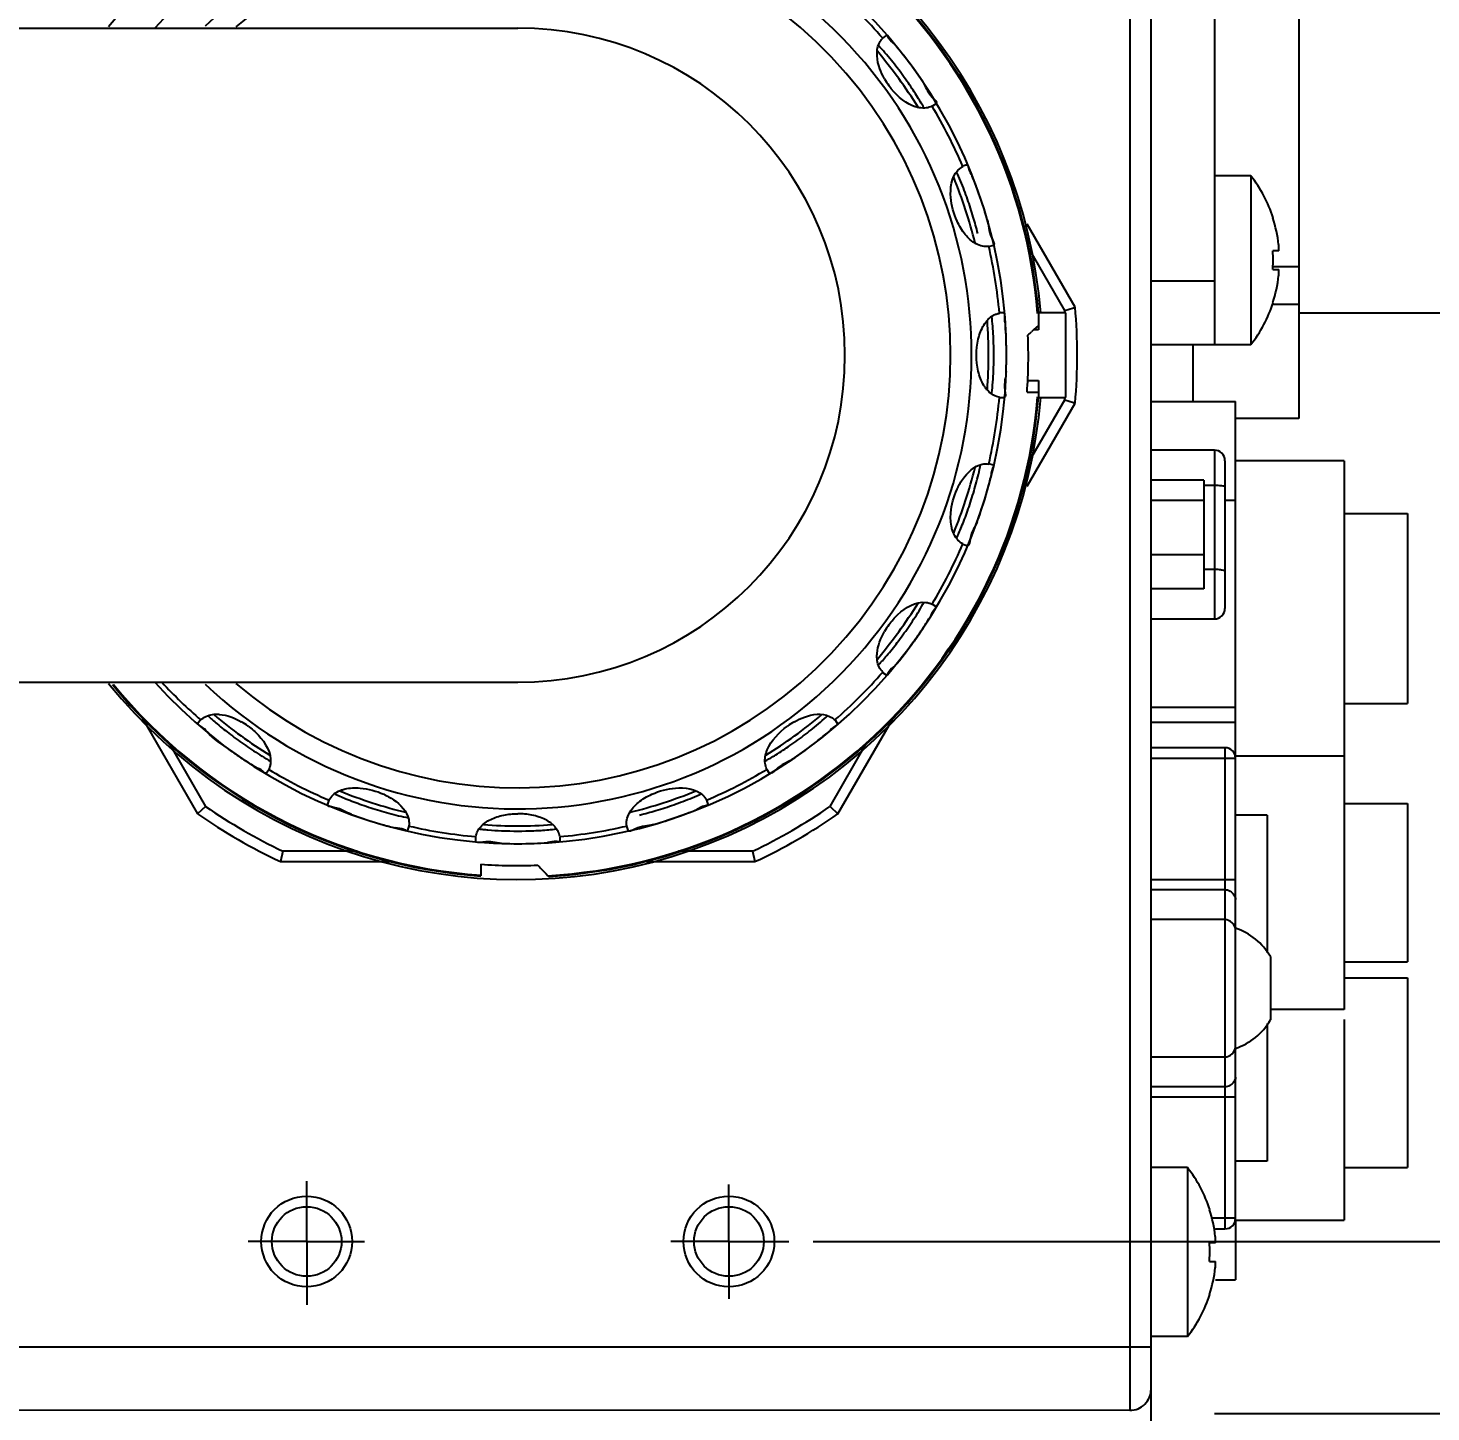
# Model space of a CAD drawing. Header units: millimetres. Extents: x 5828 to 6704, y 123 to 421.
# Drawn here: x 6432.87 to 6439.52, y 231.59 to 238.15 of the extents above; entities that cross this region are included whole.
import ezdxf

# ---------------------------------------------------------------- set-up
doc = ezdxf.new("R2010")
doc.units = ezdxf.units.MM
doc.layers.add('外形图', color=7, linetype='Continuous')
doc.layers.add('尺寸标注', color=7, linetype='Continuous')
doc.styles.add('微软雅黑', font='msyh.ttc')
doc.dimstyles.new('尺寸标注_细节_1_10比例', dxfattribs={"dimtxt": 1.5, "dimasz": 1.25, "dimexe": 0.5, "dimexo": 0.4, "dimgap": 0.5, "dimtad": 1, "dimlfac": 10, "dimdsep": 46, "dimtxsty": '微软雅黑', "dimcen": 0.09, "dimadec": 0, "dimazin": 0, "dimtp": 0.01, "dimtm": 0.01, "dimtfac": 1, "dimtofl": 0, "dimtmove": 0, "dimatfit": 3, "dimfxl": 1, "dimtolj": 1, "dimarcsym": 0})

# ---------------------------------------------------------------- blocks, each defined once
blk = doc.blocks.new('*D782')
at = {"layer": 'Defpoints', "color": 0}
for p in [(6436.1928, 240.7978), (6436.1928, 232.3978), (6444.5563, 232.3978)]:
    blk.add_point(p, dxfattribs=at)
at = {"layer": '尺寸标注', "color": 0, "lineweight": -2}
for p, q in [((6436.5928, 240.7978), (6445.0563, 240.7978)), ((6444.5563, 239.5478), (6444.5563, 233.6478)), ((6436.5928, 232.3978), (6445.0563, 232.3978))]:
    blk.add_line(p, q, dxfattribs=at)
at = {"layer": '尺寸标注', "color": 0}
for points in [[(6444.7646, 239.5478), (6444.348, 239.5478), (6444.5563, 240.7978)], [(6444.348, 233.6478), (6444.7646, 233.6478), (6444.5563, 232.3978)]]:
    blk.add_solid(points, dxfattribs=at)
at = {"layer": '尺寸标注', "color": 0, "insert": (6443.2816, 236.5978), "char_height": 1.5, "attachment_point": 5, "rotation": 90, "style": '微软雅黑'}
blk.add_mtext('\\A1;\\A1;82', dxfattribs=at)
blk = doc.blocks.new('*D783')
at = {"layer": 'Defpoints', "color": 0}
for p in [(6438.0922, 241.5978), (6438.0928, 231.5834), (6449.239, 231.5834)]:
    blk.add_point(p, dxfattribs=at)
at = {"layer": '尺寸标注', "color": 0, "lineweight": -2}
for p, q in [((6438.4922, 241.5978), (6449.739, 241.5978)), ((6449.239, 240.3478), (6449.239, 232.8334)), ((6438.4928, 231.5834), (6449.739, 231.5834))]:
    blk.add_line(p, q, dxfattribs=at)
at = {"layer": '尺寸标注', "color": 0}
for points in [[(6449.4474, 240.3478), (6449.0307, 240.3478), (6449.239, 241.5978)], [(6449.0307, 232.8334), (6449.4474, 232.8334), (6449.239, 231.5834)]]:
    blk.add_solid(points, dxfattribs=at)
at = {"layer": '尺寸标注', "color": 0, "insert": (6447.96, 236.5906), "char_height": 1.5, "attachment_point": 5, "rotation": 90, "style": '微软雅黑'}
blk.add_mtext('\\A1;\\A1;100.2', dxfattribs=at)
blk = doc.blocks.new('*D784')
at = {"layer": 'Defpoints', "color": 0}
for p in [(6435.6928, 242.5978), (6435.6928, 230.5978), (6453.6796, 230.5978)]:
    blk.add_point(p, dxfattribs=at)
at = {"layer": '尺寸标注', "color": 0, "lineweight": -2}
for p, q in [((6436.0928, 242.5978), (6454.1796, 242.5978)), ((6453.6796, 241.3478), (6453.6796, 231.8478)), ((6436.0928, 230.5978), (6454.1796, 230.5978))]:
    blk.add_line(p, q, dxfattribs=at)
at = {"layer": '尺寸标注', "color": 0}
for points in [[(6453.8879, 241.3478), (6453.4712, 241.3478), (6453.6796, 242.5978)], [(6453.4712, 231.8478), (6453.8879, 231.8478), (6453.6796, 230.5978)]]:
    blk.add_solid(points, dxfattribs=at)
at = {"layer": '尺寸标注', "color": 0, "insert": (6452.4005, 236.5978), "char_height": 1.5, "attachment_point": 5, "rotation": 90, "style": '微软雅黑'}
blk.add_mtext('\\A1;\\A1;120', dxfattribs=at)
blk = doc.blocks.new('*D785')
at = {"layer": 'Defpoints', "color": 0}
for p in [(6437.2177, 243.5978), (6437.2177, 229.5978), (6458.6449, 229.5978)]:
    blk.add_point(p, dxfattribs=at)
at = {"layer": '尺寸标注', "color": 0, "lineweight": -2}
for p, q in [((6437.6177, 243.5978), (6459.1449, 243.5978)), ((6458.6449, 242.3478), (6458.6449, 230.8478)), ((6437.6177, 229.5978), (6459.1449, 229.5978))]:
    blk.add_line(p, q, dxfattribs=at)
at = {"layer": '尺寸标注', "color": 0}
for points in [[(6458.8532, 242.3478), (6458.4365, 242.3478), (6458.6449, 243.5978)], [(6458.4365, 230.8478), (6458.8532, 230.8478), (6458.6449, 229.5978)]]:
    blk.add_solid(points, dxfattribs=at)
at = {"layer": '尺寸标注', "color": 0, "insert": (6456.1158, 236.5978), "char_height": 1.5, "attachment_point": 5, "rotation": 90, "style": '微软雅黑'}
blk.add_mtext('\\A1;\\A1;\\P140', dxfattribs=at)
blk = doc.blocks.new('*D789')
at = {"layer": 'Defpoints', "color": 0}
for p in [(6425.1928, 236.5978), (6438.1928, 230.5978), (6438.1928, 221.2249)]:
    blk.add_point(p, dxfattribs=at)
at = {"layer": '尺寸标注', "color": 0, "lineweight": -2}
for p, q in [((6425.1928, 236.1978), (6425.1928, 220.7249)), ((6438.1928, 230.1978), (6438.1928, 220.7249)), ((6426.4428, 221.2249), (6436.9428, 221.2249))]:
    blk.add_line(p, q, dxfattribs=at)
at = {"layer": '尺寸标注', "color": 0}
for points in [[(6426.4428, 221.4332), (6426.4428, 221.0165), (6425.1928, 221.2249)], [(6436.9428, 221.0165), (6436.9428, 221.4332), (6438.1928, 221.2249)]]:
    blk.add_solid(points, dxfattribs=at)
at = {"layer": '尺寸标注', "color": 0, "insert": (6431.6928, 222.5039), "char_height": 1.5, "attachment_point": 5, "style": '微软雅黑'}
blk.add_mtext('\\A1;\\A1;130', dxfattribs=at)

msp = doc.modelspace()

# ---------------------------------------------------------------- linework, layer by layer
at = {"layer": '外形图', "color": 7, "linetype": 'Continuous'}
for p, q in [((6438.1928, 230.5978), (6438.1928, 242.5978)), ((6438.0928, 241.5978), (6438.0928, 231.5978)), ((6438.4928, 240.7478), (6438.4928, 236.6478)), ((6438.8928, 239.2974), (6438.8928, 236.2982)), ((6405.1138, 238.1478), (6435.1928, 238.1478)), ((6436.9378, 238.1128), (6436.9212, 238.1008)), ((6436.9216, 238.0997), (6436.9212, 238.1008)), ((6437.1563, 237.7772), (6437.1554, 237.7779)), ((6437.1563, 237.7772), (6437.1729, 237.7892)), ((6437.3206, 237.4994), (6437.301, 237.4931)), ((6437.3011, 237.4919), (6437.301, 237.4931)), ((6438.6652, 237.4478), (6438.4928, 237.4478)), ((6438.6652, 237.4478), (6438.6652, 236.6478)), ((6438.7695, 237.2486), (6438.7708, 237.2493)), ((6437.8331, 236.8247), (6437.6057, 237.2186)), ((6437.4247, 237.1127), (6437.424, 237.1136)), ((6437.4247, 237.1127), (6437.4442, 237.119)), ((6437.7842, 236.8094), (6437.6114, 237.1087)), ((6438.7971, 237.0918), (6438.7695, 237.0918)), ((6438.7971, 237.0918), (6438.7983, 237.0956)), ((6438.8928, 237.0171), (6438.7695, 237.0171)), ((6438.7695, 237.0038), (6438.7971, 237.0038)), ((6438.7984, 236.9994), (6438.7971, 237.0038)), ((6438.7984, 236.993), (6438.7984, 236.9994)), ((6438.4928, 236.9478), (6438.1928, 236.9478)), ((6438.7708, 236.8463), (6438.7695, 236.8471)), ((6437.4742, 236.7967), (6437.4745, 236.7978)), ((6437.495, 236.7978), (6437.4745, 236.7978)), ((6437.7888, 236.7978), (6437.6588, 236.7978)), ((6437.6588, 236.7978), (6437.6588, 236.7178)), ((6437.7842, 236.8094), (6437.8253, 236.8223)), ((6437.7888, 236.3978), (6437.7888, 236.7978)), ((6437.8253, 236.8223), (6437.8331, 236.8247)), ((6438.7695, 236.8401), (6438.8928, 236.8401)), ((6438.8928, 236.7978), (6439.6928, 236.7978)), ((6437.6362, 236.7178), (6437.6261, 236.7083)), ((6437.6588, 236.7392), (6437.6362, 236.7178)), ((6437.6588, 236.7178), (6437.6362, 236.7178)), ((6438.1928, 236.6478), (6438.6652, 236.6478)), ((6438.3928, 236.379), (6438.3928, 236.6478)), ((6437.6051, 236.4778), (6437.6588, 236.4778)), ((6437.6588, 236.4778), (6437.6588, 236.3978)), ((6437.4745, 236.3978), (6437.4742, 236.3989)), ((6437.4745, 236.3978), (6437.495, 236.3978)), ((6437.6051, 236.4228), (6437.6571, 236.4228)), ((6437.6107, 236.0857), (6437.7842, 236.3862)), ((6437.6588, 236.3978), (6437.7888, 236.3978)), ((6437.7842, 236.3862), (6437.8253, 236.3733)), ((6437.6057, 235.9771), (6437.8331, 236.3709)), ((6437.8253, 236.3733), (6437.8331, 236.3709)), ((6438.1928, 236.379), (6438.5928, 236.379)), ((6438.5928, 232.5078), (6438.5928, 236.379)), ((6438.8928, 236.2982), (6438.5928, 236.2982)), ((6438.4928, 236.1478), (6438.1928, 236.1478)), ((6438.4928, 236.1478), (6438.4928, 235.3478)), ((6437.424, 236.082), (6437.4247, 236.0829)), ((6437.4442, 236.0766), (6437.4247, 236.0829)), ((6438.5428, 236.0978), (6438.5428, 235.3978)), ((6439.1078, 236.0978), (6438.5928, 236.0978)), ((6439.1078, 236.0978), (6439.1078, 233.4978)), ((6438.4428, 236.0051), (6438.1928, 236.0051)), ((6438.4428, 236.0051), (6438.4428, 235.4905)), ((6438.4428, 235.9823), (6438.4928, 235.9823)), ((6438.4428, 235.9089), (6438.1928, 235.9089)), ((6438.5428, 235.9105), (6438.5928, 235.9105)), ((6439.1078, 235.8478), (6439.4078, 235.8478)), ((6439.4078, 235.8477), (6439.4078, 234.9479)), ((6437.301, 235.7025), (6437.3011, 235.7037)), ((6437.301, 235.7025), (6437.3206, 235.6962)), ((6438.4428, 235.6516), (6438.1928, 235.6516)), ((6438.4928, 235.5823), (6438.4428, 235.5823)), ((6438.4428, 235.4905), (6438.1928, 235.4905)), ((6437.1554, 235.4178), (6437.1563, 235.4185)), ((6437.1729, 235.4064), (6437.1563, 235.4185)), ((6438.1928, 235.3478), (6438.4928, 235.3478)), ((6436.9212, 235.0949), (6436.9216, 235.096)), ((6436.9212, 235.0949), (6436.9378, 235.0828)), ((6405.1138, 235.0478), (6435.1928, 235.0478)), ((6438.1928, 234.9293), (6438.5928, 234.9293)), ((6439.1078, 234.9478), (6439.4078, 234.9478)), ((6433.4158, 234.8757), (6433.6762, 234.4247)), ((6433.6899, 234.8694), (6433.6778, 234.8528)), ((6433.6899, 234.8694), (6433.691, 234.8691)), ((6436.6947, 234.8691), (6436.6958, 234.8694)), ((6436.7078, 234.8528), (6436.6958, 234.8694)), ((6436.7095, 234.4247), (6436.9696, 234.8752)), ((6438.1928, 234.8585), (6438.5928, 234.8585)), ((6433.54, 234.7607), (6433.7139, 234.4594)), ((6436.6718, 234.4594), (6436.8448, 234.759)), ((6438.5428, 234.7378), (6438.1928, 234.7378)), ((6438.5428, 234.7378), (6438.5428, 232.4578)), ((6438.1928, 234.6878), (6438.5928, 234.6878)), ((6439.1078, 234.6978), (6438.5928, 234.6978)), ((6434.0014, 234.6177), (6434.0135, 234.6343)), ((6434.0128, 234.6353), (6434.0135, 234.6343)), ((6436.3722, 234.6343), (6436.3729, 234.6353)), ((6436.3722, 234.6343), (6436.3842, 234.6177)), ((6433.7139, 234.4594), (6433.6762, 234.4247)), ((6434.2975, 234.4896), (6434.2912, 234.4701)), ((6434.2975, 234.4896), (6434.2987, 234.4896)), ((6436.087, 234.4896), (6436.0881, 234.4896)), ((6436.0945, 234.4701), (6436.0881, 234.4896)), ((6436.6718, 234.4594), (6436.7095, 234.4247)), ((6439.1078, 234.4728), (6439.4078, 234.4728)), ((6439.4078, 234.4728), (6439.4078, 233.7228)), ((6438.7428, 234.4178), (6438.5928, 234.4178)), ((6438.7428, 234.4178), (6438.7428, 233.7654)), ((6434.6716, 234.3465), (6434.678, 234.366)), ((6434.677, 234.3667), (6434.678, 234.366)), ((6435.7077, 234.366), (6435.7087, 234.3667)), ((6435.7077, 234.366), (6435.714, 234.3465)), ((6434.9928, 234.3161), (6434.994, 234.3165)), ((6434.9928, 234.3161), (6434.9928, 234.2956)), ((6435.3917, 234.3165), (6435.3928, 234.3161)), ((6435.3928, 234.2956), (6435.3928, 234.3161)), ((6434.0804, 234.2478), (6434.0692, 234.1978)), ((6434.0692, 234.1978), (6434.5857, 234.1978)), ((6434.4319, 234.2478), (6434.0804, 234.2478)), ((6435.8028, 234.1978), (6436.3164, 234.1978)), ((6436.3053, 234.2478), (6435.9536, 234.2478)), ((6436.3053, 234.2478), (6436.3164, 234.1978)), ((6435.0178, 234.1856), (6435.0178, 234.13)), ((6438.5928, 234.112), (6438.1928, 234.112)), ((6438.1928, 234.0655), (6438.5428, 234.0655)), ((6438.5428, 233.923), (6438.1928, 233.923)), ((6438.7578, 233.7478), (6438.7578, 233.4478)), ((6439.1078, 233.7228), (6439.4078, 233.7228)), ((6439.1078, 233.6478), (6439.4078, 233.6478)), ((6439.4078, 233.6476), (6439.4078, 232.7484)), ((6439.1078, 233.4978), (6438.7578, 233.4978)), ((6438.7428, 233.4302), (6438.7428, 232.7778)), ((6439.1078, 233.4503), (6439.1078, 232.4987)), ((6438.1928, 233.2726), (6438.5428, 233.2726)), ((6438.5428, 233.1301), (6438.1928, 233.1301)), ((6438.1928, 233.0837), (6438.5928, 233.0837)), ((6438.3652, 232.7478), (6438.1928, 232.7478)), ((6438.3652, 232.7478), (6438.3652, 231.9478)), ((6438.7428, 232.7778), (6438.5928, 232.7778)), ((6439.1078, 232.7478), (6439.4078, 232.7478)), ((6438.4708, 232.5493), (6438.4695, 232.5486)), ((6438.5928, 232.5078), (6438.4813, 232.5078)), ((6439.1078, 232.4978), (6438.5928, 232.4978)), ((6438.5928, 232.4978), (6438.5928, 232.2167)), ((6438.4971, 232.4578), (6438.5428, 232.4578)), ((6438.4971, 232.3918), (6438.4984, 232.3963)), ((6438.4971, 232.3918), (6438.4695, 232.3918)), ((6438.4695, 232.3038), (6438.4971, 232.3038)), ((6438.4971, 232.2738), (6438.4984, 232.2886)), ((6438.4971, 232.2167), (6438.5928, 232.2167)), ((6438.4708, 232.1463), (6438.4695, 232.1471)), ((6438.3652, 231.9478), (6438.1928, 231.9478)), ((6438.1928, 231.8978), (6427.6422, 231.8978)), ((6438.0928, 231.5978), (6426.9813, 231.5967))]:
    msp.add_line(p, q, dxfattribs=at)
at = {"layer": '外形图'}
for p, q in [((6434.1928, 232.3978), (6434.1928, 232.6836)), ((6436.1928, 232.3978), (6436.1928, 232.6682)), ((6434.1928, 232.3978), (6433.9162, 232.3978)), ((6434.1928, 232.3978), (6434.4668, 232.3978)), ((6434.1928, 232.3978), (6434.1928, 232.0984)), ((6436.1928, 232.3978), (6435.9181, 232.3978)), ((6436.1928, 232.3978), (6436.4764, 232.3978)), ((6436.1928, 232.3978), (6436.1928, 232.1254))]:
    msp.add_line(p, q, dxfattribs=at)
at = {"layer": '外形图', "color": 7, "linetype": 'Continuous'}
for points in [[(6438.7983, 237.0956), (6438.7984, 237.1059), (6438.7971, 237.1218)], [(6438.7971, 236.9738), (6438.7983, 236.9883), (6438.7984, 236.993)], [(6435.342, 234.1278), (6435.3395, 234.1281), (6435.337, 234.1293), (6435.3346, 234.1314)], [(6438.4984, 232.3963), (6438.4984, 232.4068), (6438.4971, 232.4218)], [(6438.4984, 232.2886), (6438.4984, 232.2994), (6438.4971, 232.3038)]]:
    msp.add_lwpolyline(points, dxfattribs=at)
for centre, radius in [((6434.1928, 232.3978), 0.215), ((6436.1928, 232.3978), 0.215), ((6434.1928, 232.3978), 0.165), ((6436.1928, 232.3978), 0.165)]:
    msp.add_circle(centre, radius, dxfattribs=at)
for centre, radius, start, end in [((6435.1928, 236.5978), 2.485, 4.61632, 141.25229), ((6435.1928, 236.5978), 2.4745, 4.63598, 85.94457), ((6435.1928, 236.5978), 2.4705, 4.57852, 85.938), ((6435.1928, 236.5978), 2.315, 222.03371, 137.96629), ((6435.1928, 236.5978), 2.15, 226.48347, 133.51653), ((6435.1928, 236.5978), 2.05, 229.34549, 130.65451), ((6435.1928, 236.5978), 2.29, 40.98217, 49.01783), ((6435.1928, 236.5978), 1.55, 270, 90), ((6435.7358, 237.004), 1.6368, 38.35965, 40.62539), ((6435.1928, 236.5978), 2.2304, 31.78792, 40.21215), ((6435.5711, 236.8728), 1.8474, 33.6291, 38.37937), ((6435.5388, 236.8492), 1.8273, 34.60457, 37.40283), ((6437.235, 238.0818), 0.3514, 209.66962, 216.03766), ((6435.6413, 236.9189), 1.7034, 31.9366, 34.63155), ((6435.1928, 236.5978), 2.29, 22.98217, 31.01783), ((6435.8347, 236.8163), 1.6368, 20.35965, 22.62539), ((6438.1528, 237.0478), 0.65, 18.06021, 37.97987), ((6435.1928, 236.5978), 2.2304, 13.78792, 22.21215), ((6435.6375, 236.7425), 1.8474, 15.6291, 20.37937), ((6435.5996, 236.73), 1.8273, 16.60457, 19.40283), ((6435.7185, 236.7646), 1.7034, 13.9366, 16.63155), ((6438.1528, 237.0478), 0.6485, 6.55217, 18.03235), ((6435.1928, 236.5978), 2.29, 4.98217, 13.01783), ((6438.0378, 237.0479), 0.733, 1.13021, 3.43553), ((6438.036, 237.0478), 0.7348, 356.5673, 1.13309), ((6438.1528, 237.0478), 0.6485, 341.96765, 353.44783), ((6438.1528, 237.0478), 0.65, 322.02013, 341.93979), ((6435.1928, 236.5978), 2.6, 4.40616, 4.66832), ((6435.1928, 236.5978), 2.65, 355.08763, 4.91237), ((6435.1928, 236.5978), 2.2304, 355.78792, 4.21215), ((6435.8709, 236.6073), 1.6368, 2.35965, 4.62539), ((6435.6605, 236.598), 1.8474, 357.6291, 2.37937), ((6435.1928, 236.5978), 2.4186, 355.85064, 2.25112), ((6436.0761, 238.3676), 2.2706, 312.47384, 313.04781), ((6435.6205, 236.5978), 1.8273, 358.60457, 1.40283), ((6435.1928, 236.5978), 2.485, 218.74779, 355.38368), ((6435.1928, 236.5978), 2.4705, 273.29028, 355.42322), ((6435.1928, 236.5978), 2.4745, 273.45521, 355.36402), ((6435.1928, 236.5978), 2.29, 346.98217, 355.01783), ((6435.1928, 236.5978), 2.6, 355.33168, 355.58812), ((6438.4928, 236.0978), 0.05, 0, 90), ((6435.1928, 236.5978), 2.2304, 337.78792, 346.21215), ((6435.8406, 236.3973), 1.6368, 344.35965, 346.62539), ((6435.5996, 236.4657), 1.8273, 340.60457, 343.40283), ((6435.6376, 236.4535), 1.8474, 339.6291, 344.37937), ((6435.7162, 236.4238), 1.7034, 337.9366, 340.63155), ((6435.1928, 236.5978), 2.29, 328.98217, 337.01783), ((6435.1928, 236.5978), 2.2304, 319.78792, 328.21215), ((6438.4928, 235.3978), 0.05, 270, 0), ((6437.235, 235.1138), 0.3514, 143.9694, 150.29142), ((6435.7469, 236.2069), 1.6368, 326.35965, 328.62539), ((6435.5388, 236.3465), 1.8273, 322.60457, 325.40283), ((6435.5713, 236.3231), 1.8474, 323.99506, 326.37937), ((6435.6368, 236.2706), 1.7034, 319.9366, 322.63155), ((6435.1928, 236.5978), 2.29, 310.98217, 319.01783), ((6435.1928, 236.5978), 2.4745, 219.10381, 265.94457), ((6435.1928, 236.5978), 2.4705, 219.17443, 265.938), ((6435.1928, 236.5978), 2.29, 222.61211, 229.01782), ((6435.1928, 236.5978), 2.2304, 229.7881, 238.21177), ((6433.7089, 234.5557), 0.3514, 53.9694, 60.29142), ((6435.1928, 236.5978), 2.2304, 301.78792, 310.21215), ((6436.6768, 234.5556), 0.3514, 119.66962, 126.03766), ((6434.8656, 236.1539), 1.7034, 229.9366, 232.63155), ((6434.9415, 236.2518), 1.8273, 232.60457, 235.40283), ((6435.4442, 236.2518), 1.8273, 304.60457, 307.40283), ((6435.599, 236.0548), 1.6368, 308.35965, 310.62539), ((6434.9181, 236.2194), 1.8474, 233.99506, 236.37937), ((6435.5139, 236.1494), 1.7034, 301.9366, 304.63155), ((6435.4678, 236.2196), 1.8474, 303.6291, 308.37937), ((6438.5428, 234.6878), 0.05, 0, 90), ((6434.802, 236.0437), 1.6368, 236.35965, 238.62539), ((6435.1928, 236.5978), 2.29, 238.98217, 247.01782), ((6435.1928, 236.5978), 2.29, 292.98217, 301.01783), ((6435.1928, 236.5978), 2.2304, 247.7881, 256.21177), ((6435.1928, 236.5978), 2.2304, 283.78792, 292.21215), ((6435.1928, 236.5978), 2.6, 235.33168, 244.66832), ((6435.0188, 236.0745), 1.7034, 247.9366, 250.63154), ((6435.0607, 236.1911), 1.8273, 250.60456, 253.40282), ((6435.325, 236.1911), 1.8273, 286.60457, 289.40283), ((6435.1928, 236.5978), 2.6, 295.33168, 304.66832), ((6435.1928, 236.5978), 2.65, 235.08763, 244.91237), ((6435.0485, 236.153), 1.8474, 249.62937, 254.37937), ((6435.3596, 236.0721), 1.7034, 283.9366, 286.63155), ((6435.3375, 236.1531), 1.8474, 285.6291, 290.37937), ((6435.4114, 235.9559), 1.6368, 290.35965, 292.62539), ((6435.1928, 236.5978), 2.65, 295.08763, 304.91237), ((6434.9923, 235.9501), 1.6368, 254.35965, 256.62539), ((6435.1928, 236.5978), 2.29, 256.98217, 265.01782), ((6435.1928, 236.5978), 2.2304, 265.83962, 274.15544), ((6435.1837, 235.9515), 1.6085, 265.28418, 267.59157), ((6435.193, 236.1515), 1.8087, 267.57327, 272.42563), ((6435.1928, 236.5978), 2.29, 274.98217, 283.01783), ((6435.193, 236.1302), 1.8474, 267.6291, 272.37937), ((6435.2023, 235.9198), 1.6368, 272.35965, 274.62539), ((6435.1928, 236.5978), 2.4186, 265.85064, 272.25112), ((6436.9696, 235.7208), 2.28, 222.47123, 223.04784), ((6439.4007, 237.9996), 5.6122, 223.1071, 223.57123), ((6438.4974, 233.5978), 0.3006, 29.93834, 71.48285), ((6438.4974, 233.5978), 0.3006, 288.51715, 330.06166), ((6437.8528, 232.3478), 0.65, 18.06021, 37.97987), ((6437.8528, 232.3478), 0.6485, 6.55217, 18.03235), ((6438.5428, 232.5078), 0.05, 270, 0), ((6437.7379, 232.3479), 0.7329, 1.2179, 3.43564), ((6437.7359, 232.3478), 0.7349, 356.56739, 1.22062), ((6437.8528, 232.3478), 0.6485, 341.96765, 353.44783), ((6437.8528, 232.3478), 0.65, 322.02013, 341.93979), ((6438.0928, 231.6978), 0.1, 269.76028, 0.05344)]:
    msp.add_arc(centre, radius, start, end, dxfattribs=at)
for points, knots in [([(6436.9378, 238.1128), (6436.942, 238.1159), (6436.9555, 238.0868), (6436.9686, 238.0807), (6436.9781, 238.0697)], [0, 0, 0, 0, 0.262492, 1, 1, 1, 1]), ([(6436.9297, 237.9079), (6436.921, 237.9231), (6436.8968, 237.9739), (6436.8877, 238.0383), (6436.9042, 238.0743)], [0, 0, 0, 0, 0.306471, 1, 1, 1, 1]), ([(6436.9904, 237.9591), (6436.9813, 237.971), (6436.9524, 238.0078), (6436.9222, 238.0437), (6436.9003, 238.0669)], [0, 0, 0, 0, 0.3191, 1, 1, 1, 1]), ([(6436.9042, 238.0743), (6436.9064, 238.0791), (6436.9115, 238.0881), (6436.918, 238.0961), (6436.9216, 238.0997)], [0, 0, 0, 0, 0.508924, 1, 1, 1, 1]), ([(6437.1094, 237.8956), (6437.126, 237.8707), (6437.1301, 237.8407), (6437.1821, 237.7959), (6437.1729, 237.7892)], [0, 0, 0, 0, 0.725061, 1, 1, 1, 1]), ([(6437.0947, 237.7703), (6437.0895, 237.7712), (6437.0787, 237.7738), (6437.0683, 237.7776), (6437.0631, 237.7798)], [0, 0, 0, 0, 0.483513, 1, 1, 1, 1]), ([(6437.1153, 237.772), (6437.1114, 237.779), (6437.1021, 237.7951), (6437.0924, 237.811), (6437.0868, 237.82)], [0, 0, 0, 0, 0.430561, 1, 1, 1, 1]), ([(6437.1554, 237.7779), (6437.1466, 237.7735), (6437.1264, 237.7675), (6437.1054, 237.7684), (6437.0947, 237.7703)], [0, 0, 0, 0, 0.475327, 1, 1, 1, 1]), ([(6437.3231, 237.337), (6437.3181, 237.3511), (6437.302, 237.3951), (6437.2844, 237.4386), (6437.2707, 237.4673)], [0, 0, 0, 0, 0.3191, 1, 1, 1, 1]), ([(6437.2767, 237.4732), (6437.2803, 237.477), (6437.2879, 237.4841), (6437.2966, 237.4896), (6437.3011, 237.4919)], [0, 0, 0, 0, 0.508924, 1, 1, 1, 1]), ([(6437.3206, 237.4994), (6437.3255, 237.501), (6437.3294, 237.4692), (6437.34, 237.4594), (6437.3456, 237.446)], [0, 0, 0, 0, 0.262492, 1, 1, 1, 1]), ([(6437.4167, 237.2399), (6437.4248, 237.211), (6437.4193, 237.1813), (6437.455, 237.1225), (6437.4442, 237.119)], [0, 0, 0, 0, 0.725061, 1, 1, 1, 1]), ([(6437.424, 237.1136), (6437.4143, 237.1122), (6437.3932, 237.1128), (6437.3735, 237.1201), (6437.3639, 237.1252)], [0, 0, 0, 0, 0.475327, 1, 1, 1, 1]), ([(6437.4006, 236.7408), (6437.4065, 236.7505), (6437.4194, 236.7679), (6437.4365, 236.7815), (6437.4452, 236.7864)], [0, 0, 0, 0, 0.532641, 1, 1, 1, 1]), ([(6437.4473, 236.6426), (6437.4469, 236.6575), (6437.4451, 236.7043), (6437.4419, 236.7511), (6437.4377, 236.7827)], [0, 0, 0, 0, 0.3191, 1, 1, 1, 1]), ([(6437.4452, 236.7864), (6437.4498, 236.789), (6437.4592, 236.7933), (6437.4692, 236.7959), (6437.4742, 236.7967)], [0, 0, 0, 0, 0.508924, 1, 1, 1, 1]), ([(6437.495, 236.7978), (6437.5002, 236.7978), (6437.4941, 236.7663), (6437.5011, 236.7537), (6437.5023, 236.7393)], [0, 0, 0, 0, 0.262492, 1, 1, 1, 1]), ([(6437.4383, 236.4178), (6437.4393, 236.4257), (6437.444, 236.4708), (6437.4464, 236.516), (6437.4473, 236.5533)], [0, 0, 0, 0, 0.176546, 1, 1, 1, 1]), ([(6437.5063, 236.5212), (6437.505, 236.4913), (6437.4907, 236.4647), (6437.5064, 236.3978), (6437.495, 236.3978)], [0, 0, 0, 0, 0.725061, 1, 1, 1, 1]), ([(6437.4206, 236.4285), (6437.4169, 236.4323), (6437.4098, 236.4407), (6437.4036, 236.4499), (6437.4006, 236.4547)], [0, 0, 0, 0, 0.483513, 1, 1, 1, 1]), ([(6437.4742, 236.3989), (6437.4645, 236.4005), (6437.4446, 236.4076), (6437.4282, 236.4207), (6437.4206, 236.4285)], [0, 0, 0, 0, 0.475327, 1, 1, 1, 1]), ([(6437.2736, 235.9627), (6437.2808, 235.9786), (6437.3077, 236.0281), (6437.3544, 236.0733), (6437.3933, 236.0811)], [0, 0, 0, 0, 0.306471, 1, 1, 1, 1]), ([(6437.3508, 235.9437), (6437.355, 235.958), (6437.3678, 236.0031), (6437.3791, 236.0486), (6437.3849, 236.0799)], [0, 0, 0, 0, 0.3191, 1, 1, 1, 1]), ([(6437.3933, 236.0811), (6437.3984, 236.0822), (6437.4087, 236.0834), (6437.419, 236.0827), (6437.424, 236.082)], [0, 0, 0, 0, 0.508924, 1, 1, 1, 1]), ([(6437.4442, 236.0766), (6437.4491, 236.075), (6437.4335, 236.047), (6437.4363, 236.0328), (6437.433, 236.0187)], [0, 0, 0, 0, 0.262492, 1, 1, 1, 1]), ([(6438.4928, 235.9823), (6438.5042, 235.9823), (6438.5164, 235.9789), (6438.5428, 235.9794), (6438.5428, 235.9737)], [0, 0, 0, 0, 0.663994, 1, 1, 1, 1]), ([(6437.2728, 235.7327), (6437.2761, 235.74), (6437.2837, 235.7569), (6437.2909, 235.7741), (6437.2949, 235.7839)], [0, 0, 0, 0, 0.430561, 1, 1, 1, 1]), ([(6437.3694, 235.8101), (6437.3589, 235.782), (6437.3371, 235.7611), (6437.3314, 235.6927), (6437.3206, 235.6962)], [0, 0, 0, 0, 0.725061, 1, 1, 1, 1]), ([(6437.2593, 235.7483), (6437.2569, 235.7531), (6437.2527, 235.7633), (6437.2497, 235.7739), (6437.2484, 235.7795)], [0, 0, 0, 0, 0.483513, 1, 1, 1, 1]), ([(6437.3011, 235.7037), (6437.2924, 235.7082), (6437.2756, 235.7211), (6437.264, 235.7386), (6437.2593, 235.7483)], [0, 0, 0, 0, 0.475327, 1, 1, 1, 1]), ([(6438.5169, 235.5809), (6438.513, 235.5813), (6438.5049, 235.582), (6438.4969, 235.5823), (6438.4928, 235.5823)], [0, 0, 0, 0, 0.492923, 1, 1, 1, 1]), ([(6438.5428, 235.5737), (6438.5428, 235.5765), (6438.5298, 235.5783), (6438.5231, 235.5802), (6438.5169, 235.5809)], [0, 0, 0, 0, 0.312939, 1, 1, 1, 1]), ([(6436.9508, 235.3205), (6436.9634, 235.3379), (6437.008, 235.3896), (6437.078, 235.432), (6437.1259, 235.4264)], [0, 0, 0, 0, 0.307668, 1, 1, 1, 1]), ([(6437.043, 235.3089), (6437.0515, 235.3212), (6437.0775, 235.3601), (6437.1024, 235.3999), (6437.1176, 235.4279)], [0, 0, 0, 0, 0.3191, 1, 1, 1, 1]), ([(6437.1259, 235.4264), (6437.1311, 235.4258), (6437.1412, 235.4238), (6437.1509, 235.42), (6437.1554, 235.4178)], [0, 0, 0, 0, 0.508924, 1, 1, 1, 1]), ([(6437.1729, 235.4064), (6437.1771, 235.4034), (6437.1536, 235.3815), (6437.1519, 235.3672), (6437.1444, 235.3548)], [0, 0, 0, 0, 0.262492, 1, 1, 1, 1]), ([(6437.0657, 235.2371), (6437.038, 235.1989), (6437, 235.1393), (6436.9555, 235.1084), (6436.942, 235.0798), (6436.9378, 235.0828)], [0, 0, 0, 0, 0.705633, 0.922728, 1, 1, 1, 1]), ([(6436.8956, 235.1513), (6436.8949, 235.1566), (6436.894, 235.1676), (6436.8944, 235.1787), (6436.8949, 235.1843)], [0, 0, 0, 0, 0.483513, 1, 1, 1, 1]), ([(6436.9216, 235.096), (6436.9147, 235.103), (6436.9028, 235.1204), (6436.8972, 235.1406), (6436.8956, 235.1513)], [0, 0, 0, 0, 0.475327, 1, 1, 1, 1]), ([(6436.9036, 235.1323), (6436.9091, 235.1382), (6436.9215, 235.152), (6436.9336, 235.1661), (6436.9405, 235.1742)], [0, 0, 0, 0, 0.430561, 1, 1, 1, 1]), ([(6433.8321, 234.7249), (6433.7939, 234.7527), (6433.7343, 234.7907), (6433.7034, 234.8351), (6433.6748, 234.8487), (6433.6778, 234.8528)], [0, 0, 0, 0, 0.705633, 0.922728, 1, 1, 1, 1]), ([(6433.691, 234.8691), (6433.698, 234.876), (6433.7154, 234.8879), (6433.7356, 234.8935), (6433.7464, 234.895)], [0, 0, 0, 0, 0.475327, 1, 1, 1, 1]), ([(6433.7273, 234.887), (6433.7332, 234.8816), (6433.747, 234.8691), (6433.7611, 234.857), (6433.7692, 234.8502)], [0, 0, 0, 0, 0.430561, 1, 1, 1, 1]), ([(6433.7464, 234.895), (6433.7516, 234.8958), (6433.7627, 234.8966), (6433.7737, 234.8962), (6433.7794, 234.8958)], [0, 0, 0, 0, 0.483513, 1, 1, 1, 1]), ([(6436.5029, 234.861), (6436.5181, 234.8696), (6436.5689, 234.8938), (6436.6333, 234.9029), (6436.6693, 234.8864)], [0, 0, 0, 0, 0.306471, 1, 1, 1, 1]), ([(6436.5542, 234.8002), (6436.566, 234.8093), (6436.6028, 234.8383), (6436.6388, 234.8684), (6436.6619, 234.8904)], [0, 0, 0, 0, 0.3191, 1, 1, 1, 1]), ([(6436.7078, 234.8528), (6436.7109, 234.8487), (6436.6818, 234.8351), (6436.6758, 234.822), (6436.6647, 234.8126)], [0, 0, 0, 0, 0.262492, 1, 1, 1, 1]), ([(6436.6693, 234.8864), (6436.6741, 234.8842), (6436.6831, 234.8792), (6436.6911, 234.8726), (6436.6947, 234.8691)], [0, 0, 0, 0, 0.508924, 1, 1, 1, 1]), ([(6433.9155, 234.8398), (6433.9329, 234.8272), (6433.9846, 234.7827), (6434.027, 234.7126), (6434.0215, 234.6647)], [0, 0, 0, 0, 0.307668, 1, 1, 1, 1]), ([(6433.9039, 234.7476), (6433.9162, 234.7392), (6433.9551, 234.7131), (6433.9949, 234.6882), (6434.0229, 234.673)], [0, 0, 0, 0, 0.3191, 1, 1, 1, 1]), ([(6436.3653, 234.6959), (6436.3662, 234.7012), (6436.3688, 234.7119), (6436.3726, 234.7223), (6436.3748, 234.7276)], [0, 0, 0, 0, 0.483513, 1, 1, 1, 1]), ([(6434.0215, 234.6647), (6434.0209, 234.6595), (6434.0188, 234.6494), (6434.0151, 234.6398), (6434.0128, 234.6353)], [0, 0, 0, 0, 0.508924, 1, 1, 1, 1]), ([(6436.3729, 234.6353), (6436.3685, 234.644), (6436.3625, 234.6643), (6436.3634, 234.6853), (6436.3653, 234.6959)], [0, 0, 0, 0, 0.475327, 1, 1, 1, 1]), ([(6436.367, 234.6754), (6436.374, 234.6793), (6436.3901, 234.6886), (6436.406, 234.6982), (6436.415, 234.7038)], [0, 0, 0, 0, 0.430561, 1, 1, 1, 1]), ([(6436.4907, 234.6812), (6436.4657, 234.6646), (6436.4358, 234.6606), (6436.3909, 234.6085), (6436.3842, 234.6177)], [0, 0, 0, 0, 0.725061, 1, 1, 1, 1]), ([(6434.0014, 234.6177), (6433.9984, 234.6136), (6433.9765, 234.637), (6433.9622, 234.6387), (6433.9498, 234.6463)], [0, 0, 0, 0, 0.262492, 1, 1, 1, 1]), ([(6434.2987, 234.4896), (6434.3032, 234.4983), (6434.3161, 234.515), (6434.3336, 234.5266), (6434.3434, 234.5314)], [0, 0, 0, 0, 0.475327, 1, 1, 1, 1]), ([(6434.3434, 234.5314), (6434.3481, 234.5337), (6434.3584, 234.5379), (6434.369, 234.541), (6434.3745, 234.5423)], [0, 0, 0, 0, 0.483513, 1, 1, 1, 1]), ([(6435.932, 234.4675), (6435.9461, 234.4725), (6435.9901, 234.4887), (6436.0336, 234.5062), (6436.0624, 234.52)], [0, 0, 0, 0, 0.3191, 1, 1, 1, 1]), ([(6434.4051, 234.4213), (6434.377, 234.4317), (6434.3562, 234.4536), (6434.2877, 234.4593), (6434.2912, 234.4701)], [0, 0, 0, 0, 0.725059, 1, 1, 1, 1]), ([(6434.3277, 234.5179), (6434.335, 234.5145), (6434.352, 234.507), (6434.3691, 234.4998), (6434.3789, 234.4958)], [0, 0, 0, 0, 0.430561, 1, 1, 1, 1]), ([(6434.5577, 234.5171), (6434.5737, 234.5098), (6434.6232, 234.483), (6434.6683, 234.4362), (6434.6761, 234.3974)], [0, 0, 0, 0, 0.306471, 1, 1, 1, 1]), ([(6436.0945, 234.4701), (6436.0961, 234.4652), (6436.0642, 234.4613), (6436.0544, 234.4507), (6436.041, 234.4451)], [0, 0, 0, 0, 0.262492, 1, 1, 1, 1]), ([(6436.0682, 234.5139), (6436.0721, 234.5104), (6436.0791, 234.5028), (6436.0846, 234.4941), (6436.087, 234.4896)], [0, 0, 0, 0, 0.508924, 1, 1, 1, 1]), ([(6434.5387, 234.4399), (6434.553, 234.4356), (6434.5981, 234.4229), (6434.6436, 234.4115), (6434.675, 234.4057)], [0, 0, 0, 0, 0.3191, 1, 1, 1, 1]), ([(6434.6761, 234.3974), (6434.6772, 234.3922), (6434.6784, 234.382), (6434.6778, 234.3717), (6434.677, 234.3667)], [0, 0, 0, 0, 0.508924, 1, 1, 1, 1]), ([(6435.0172, 234.3634), (6435.0233, 234.3703), (6435.0381, 234.3834), (6435.0551, 234.3934), (6435.0644, 234.398)], [0, 0, 0, 0, 0.470928, 1, 1, 1, 1]), ([(6435.0644, 234.398), (6435.0738, 234.4026), (6435.0941, 234.4107), (6435.1152, 234.4161), (6435.1263, 234.4184)], [0, 0, 0, 0, 0.478844, 1, 1, 1, 1]), ([(6435.3228, 234.3972), (6435.3134, 234.402), (6435.2928, 234.4103), (6435.2714, 234.4159), (6435.2601, 234.4182)], [0, 0, 0, 0, 0.478252, 1, 1, 1, 1]), ([(6435.3695, 234.3622), (6435.3635, 234.3692), (6435.3489, 234.3824), (6435.3321, 234.3926), (6435.3228, 234.3972)], [0, 0, 0, 0, 0.47083, 1, 1, 1, 1]), ([(6435.7087, 234.3667), (6435.7072, 234.3764), (6435.7078, 234.3975), (6435.7151, 234.4171), (6435.7202, 234.4267)], [0, 0, 0, 0, 0.475327, 1, 1, 1, 1]), ([(6434.6716, 234.3465), (6434.67, 234.3416), (6434.642, 234.3571), (6434.6278, 234.3543), (6434.6137, 234.3577)], [0, 0, 0, 0, 0.262492, 1, 1, 1, 1]), ([(6434.994, 234.3165), (6434.9953, 234.3248), (6435.0009, 234.3419), (6435.0111, 234.3565), (6435.0172, 234.3634)], [0, 0, 0, 0, 0.480592, 1, 1, 1, 1]), ([(6435.0107, 234.3526), (6435.0166, 234.3519), (6435.0302, 234.3504), (6435.0438, 234.3491), (6435.0514, 234.3485)], [0, 0, 0, 0, 0.435851, 1, 1, 1, 1]), ([(6435.2695, 234.3444), (6435.2806, 234.3449), (6435.3159, 234.3468), (6435.3512, 234.3496), (6435.3752, 234.3526)], [0, 0, 0, 0, 0.314446, 1, 1, 1, 1]), ([(6435.3917, 234.3165), (6435.3904, 234.3246), (6435.385, 234.3411), (6435.3753, 234.3555), (6435.3695, 234.3622)], [0, 0, 0, 0, 0.481446, 1, 1, 1, 1]), ([(6435.8349, 234.374), (6435.806, 234.3659), (6435.7763, 234.3713), (6435.7176, 234.3357), (6435.714, 234.3465)], [0, 0, 0, 0, 0.725061, 1, 1, 1, 1]), ([(6435.1163, 234.2844), (6435.0863, 234.2856), (6435.0597, 234.3), (6434.9928, 234.2842), (6434.9928, 234.2956)], [0, 0, 0, 0, 0.725061, 1, 1, 1, 1]), ([(6435.3928, 234.2956), (6435.3928, 234.2904), (6435.3613, 234.2966), (6435.3488, 234.2895), (6435.3343, 234.2883)], [0, 0, 0, 0, 0.262492, 1, 1, 1, 1]), ([(6438.5428, 234.0655), (6438.547, 234.0655), (6438.5555, 234.064), (6438.5632, 234.0603), (6438.5669, 234.058)], [0, 0, 0, 0, 0.486634, 1, 1, 1, 1]), ([(6438.5669, 234.058), (6438.5741, 234.0535), (6438.5862, 234.0425), (6438.5928, 234.0267), (6438.5928, 234.0191)], [0, 0, 0, 0, 0.52679, 1, 1, 1, 1]), ([(6438.5669, 233.1377), (6438.5632, 233.1354), (6438.5555, 233.1317), (6438.547, 233.1301), (6438.5428, 233.1301)], [0, 0, 0, 0, 0.513366, 1, 1, 1, 1]), ([(6438.5928, 233.1766), (6438.5928, 233.169), (6438.5862, 233.1532), (6438.5741, 233.1421), (6438.5669, 233.1377)], [0, 0, 0, 0, 0.47321, 1, 1, 1, 1])]:
    msp.add_open_spline(points, degree=3, knots=knots, dxfattribs=at)
for points in [[(6437.0631, 237.7798), (6437.0178, 237.7988), (6436.9797, 237.8354), (6436.9509, 237.8751)], [(6437.2441, 237.3445), (6437.2404, 237.3886), (6437.2468, 237.4406), (6437.2767, 237.4732)], [(6437.2735, 237.2332), (6437.2577, 237.2681), (6437.2473, 237.3063), (6437.2441, 237.3445)], [(6437.3124, 237.1692), (6437.2966, 237.1886), (6437.2838, 237.2104), (6437.2735, 237.2332)], [(6437.3639, 237.1252), (6437.344, 237.1358), (6437.3267, 237.1517), (6437.3124, 237.1692)], [(6437.3744, 236.6741), (6437.3799, 236.6973), (6437.3882, 236.7203), (6437.4006, 236.7408)], [(6437.3744, 236.5215), (6437.3628, 236.571), (6437.3628, 236.6246), (6437.3744, 236.6741)], [(6437.4006, 236.4547), (6437.3882, 236.4752), (6437.3799, 236.4982), (6437.3744, 236.5215)], [(6437.2441, 235.8511), (6437.2473, 235.8894), (6437.2577, 235.9276), (6437.2736, 235.9627)], [(6437.2484, 235.7795), (6437.2429, 235.8027), (6437.2421, 235.8272), (6437.2441, 235.8511)], [(6436.8949, 235.1843), (6436.8979, 235.2207), (6436.9118, 235.2563), (6436.9298, 235.288)], [(6433.7794, 234.8958), (6433.8157, 234.8927), (6433.8513, 234.8789), (6433.883, 234.8608)], [(6436.3748, 234.7276), (6436.3938, 234.7728), (6436.4304, 234.8109), (6436.4701, 234.8398)], [(6434.3745, 234.5423), (6434.3978, 234.5478), (6434.4223, 234.5485), (6434.4461, 234.5466)], [(6434.4461, 234.5466), (6434.4844, 234.5434), (6434.5227, 234.533), (6434.5577, 234.5171)], [(6435.8282, 234.5172), (6435.8632, 234.533), (6435.9013, 234.5434), (6435.9396, 234.5466)], [(6435.9396, 234.5466), (6435.9837, 234.5502), (6436.0357, 234.5439), (6436.0682, 234.5139)], [(6435.7202, 234.4267), (6435.7308, 234.4467), (6435.7468, 234.464), (6435.7643, 234.4782)], [(6435.7643, 234.4782), (6435.7836, 234.494), (6435.8055, 234.5069), (6435.8282, 234.5172)], [(6435.1263, 234.4184), (6435.1482, 234.4227), (6435.1706, 234.4248), (6435.1928, 234.4248)], [(6435.2601, 234.4182), (6435.238, 234.4227), (6435.2154, 234.4248), (6435.1928, 234.4248)], [(6438.5928, 233.8765), (6438.5928, 233.8993), (6438.5656, 233.923), (6438.5428, 233.923)], [(6438.5428, 233.2726), (6438.5656, 233.2726), (6438.5928, 233.2963), (6438.5928, 233.3191)]]:
    msp.add_open_spline(points, degree=3, dxfattribs=at)

# ---------------------------------------------------------------- dimensions: what is measured, and where the dimension line sits
at = {"layer": '尺寸标注'}
for base, p1, p2, text, picture, middle in [((6458.6449, 229.5978), (6437.2177, 243.5978), (6437.2177, 229.5978), '\\A1;\\P140', '*D785', (6458.6449, 236.5978)), ((6453.6796, 230.5978), (6435.6928, 242.5978), (6435.6928, 230.5978), '\\A1;120', '*D784', (6453.6796, 236.5978)), ((6449.239, 231.5834), (6438.0922, 241.5978), (6438.0928, 231.5834), '\\A1;100.2', '*D783', (6449.239, 236.5906)), ((6444.5563, 232.3978), (6436.1928, 240.7978), (6436.1928, 232.3978), '\\A1;82', '*D782', (6444.5563, 236.5978))]:
    dim = msp.add_linear_dim(base=base, p1=p1, p2=p2, angle=90, text=text, dimstyle='尺寸标注_细节_1_10比例', override={"dimtxsty": '微软雅黑'}, dxfattribs=at)
    dim.commit()
    dim.dimension.update_dxf_attribs({"geometry": picture, "text_midpoint": middle, "dimtype": 160})
dim = msp.add_linear_dim(base=(6438.1928, 221.2249), p1=(6425.1928, 236.5978), p2=(6438.1928, 230.5978), text='\\A1;130', dimstyle='尺寸标注_细节_1_10比例', override={"dimtxsty": '微软雅黑'}, dxfattribs=at)
dim.commit()
dim.dimension.update_dxf_attribs({"geometry": '*D789', "text_midpoint": (6431.6928, 222.5039)})

doc.saveas('drawing.dxf')
